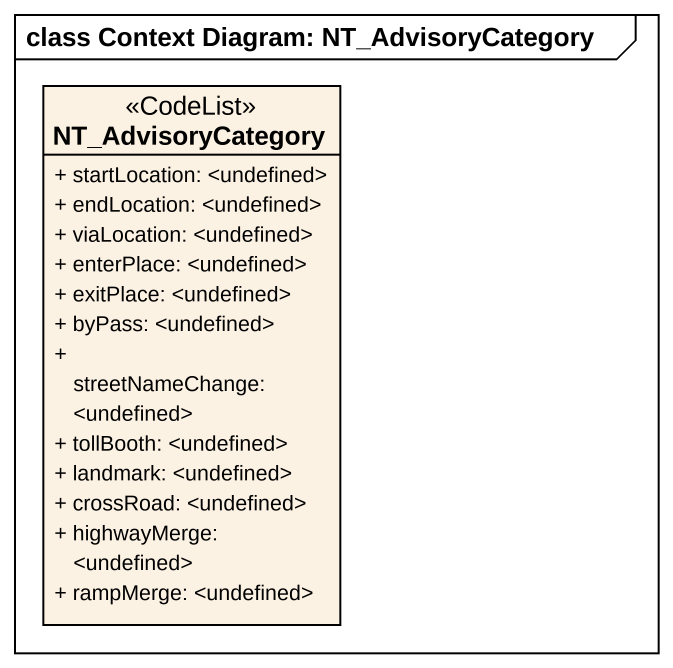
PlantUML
@startuml
mainframe class Context Diagram: NT_AdvisoryCategory
hide circle
hide empty members
skinparam classAttributeIconSize 0
class NT_AdvisoryCategory <<CodeList>> {
  + startLocation: <undefined>
  + endLocation: <undefined>
  + viaLocation: <undefined>
  + enterPlace: <undefined>
  + exitPlace: <undefined>
  + byPass: <undefined>
  + streetNameChange: <undefined>
  + tollBooth: <undefined>
  + landmark: <undefined>
  + crossRoad: <undefined>
  + highwayMerge: <undefined>
  + rampMerge: <undefined>
}
@enduml
